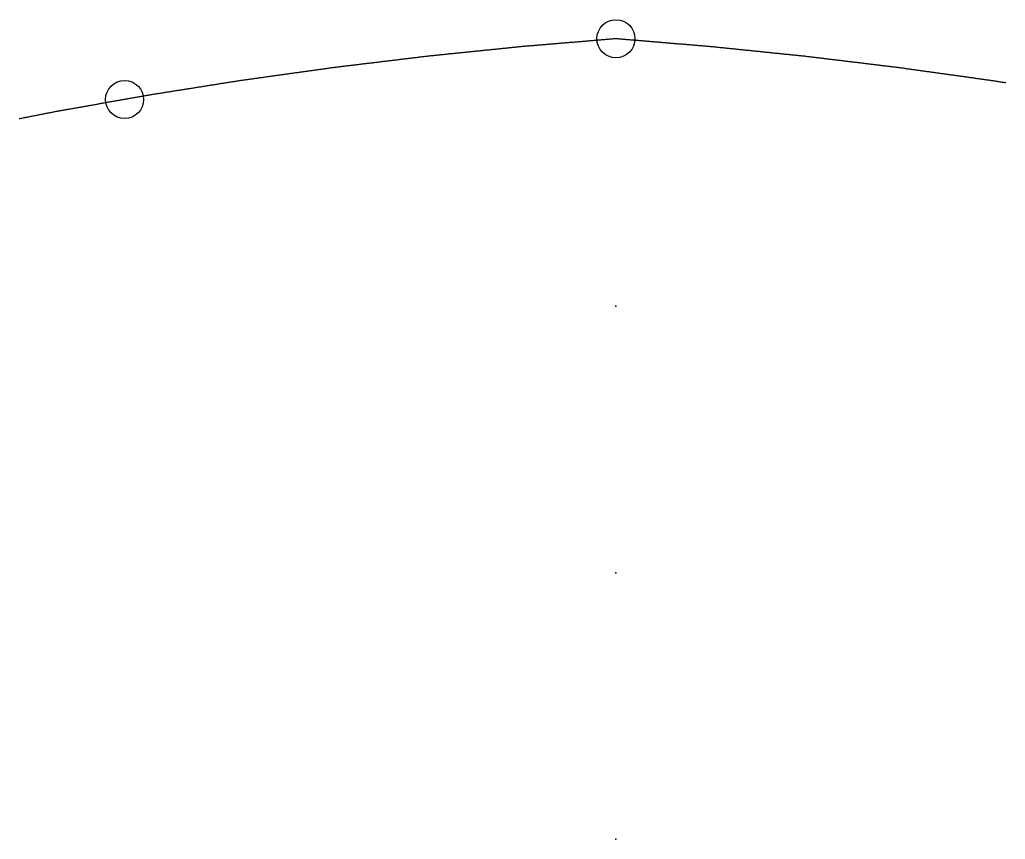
# Model space of a CAD drawing. Extents: x 1 to 322, y 1 to 270.
# Drawn here: x 148.91 to 161.85, y 27.15 to 37.91 of the extents above; entities that cross this region are included whole.
import ezdxf

# ---------------------------------------------------------------- set-up
doc = ezdxf.new("R2010")
doc.units = 0
doc.layers.get('0').update_dxf_attribs({"linetype": 'CONTINUOUS'})
doc.layers.add('DRILLING', color=3, linetype='CONTINUOUS')
doc.layers.add('RIB_INDICATION', color=1, linetype='CONTINUOUS')

# ---------------------------------------------------------------- blocks, each defined once
blk = doc.blocks.new('*U142')
at = {"layer": 'DRILLING'}
blk.add_point((0, 0), dxfattribs=at)
blk = doc.blocks.new('*U143')
at = {"layer": 'DRILLING', "color": 0, "linetype": 'BYBLOCK'}
for p in [(0, 0), (3.5, 0), (7, 0)]:
    blk.add_blockref('*U142', p, dxfattribs=at)

msp = doc.modelspace()

# ---------------------------------------------------------------- linework, layer by layer
msp.add_polyline3d([(161.864, 37.0833, 0), (161.852, 37.0853, 0), (161.839, 37.0873, 0), (161.826, 37.0893, 0), (161.814, 37.0913, 0), (161.801, 37.0933, 0), (161.789, 37.0953, 0), (161.776, 37.0972, 0), (161.763, 37.0992, 0), (161.751, 37.1012, 0), (161.738, 37.1032, 0), (161.726, 37.1052, 0), (161.713, 37.1072, 0), (161.701, 37.1092, 0), (161.688, 37.1112, 0), (161.675, 37.1132, 0), (161.663, 37.1151, 0), (161.65, 37.1168, 0), (161.637, 37.1186, 0), (161.625, 37.1203, 0), (161.612, 37.1221, 0), (161.6, 37.1239, 0), (161.587, 37.1256, 0), (161.574, 37.1274, 0), (161.562, 37.1292, 0), (161.549, 37.1309, 0), (161.536, 37.1327, 0), (161.524, 37.1345, 0), (161.511, 37.1362, 0), (161.498, 37.138, 0), (161.486, 37.1397, 0), (161.473, 37.1415, 0), (161.461, 37.1433, 0), (161.448, 37.145, 0), (161.435, 37.1468, 0), (161.423, 37.1486, 0), (161.41, 37.1503, 0), (161.397, 37.1521, 0), (161.385, 37.1539, 0), (161.372, 37.1556, 0), (161.359, 37.1574, 0), (161.347, 37.1591, 0), (161.334, 37.1609, 0), (161.321, 37.1627, 0), (161.309, 37.1644, 0), (161.296, 37.1662, 0), (161.284, 37.168, 0), (161.271, 37.1697, 0), (161.258, 37.1715, 0), (161.246, 37.1733, 0), (161.233, 37.175, 0), (161.22, 37.1768, 0), (161.208, 37.1785, 0), (161.195, 37.1803, 0), (161.182, 37.1821, 0), (161.17, 37.1838, 0), (161.157, 37.1856, 0), (161.145, 37.1874, 0), (161.132, 37.1891, 0), (161.119, 37.1909, 0), (161.107, 37.1927, 0), (161.094, 37.1944, 0), (161.081, 37.1962, 0), (161.069, 37.1979, 0), (161.056, 37.1997, 0), (161.043, 37.2015, 0), (161.031, 37.2032, 0), (161.018, 37.205, 0), (161.005, 37.2068, 0), (160.993, 37.2085, 0), (160.98, 37.2103, 0), (160.968, 37.2121, 0), (160.955, 37.2138, 0), (160.942, 37.2156, 0), (160.93, 37.2173, 0), (160.917, 37.2191, 0), (160.904, 37.2209, 0), (160.892, 37.2226, 0), (160.879, 37.2244, 0), (160.866, 37.2262, 0), (160.854, 37.2279, 0), (160.841, 37.2297, 0), (160.829, 37.2315, 0), (160.816, 37.2332, 0), (160.803, 37.235, 0), (160.791, 37.2368, 0), (160.778, 37.2385, 0), (160.765, 37.2403, 0), (160.753, 37.242, 0), (160.74, 37.2438, 0), (160.727, 37.2456, 0), (160.715, 37.2473, 0), (160.702, 37.2491, 0), (160.69, 37.2509, 0), (160.677, 37.2526, 0), (160.664, 37.2544, 0), (160.652, 37.2562, 0), (160.639, 37.2579, 0), (160.626, 37.2597, 0), (160.614, 37.2614, 0), (160.601, 37.2632, 0), (160.588, 37.265, 0), (160.576, 37.2667, 0), (160.563, 37.2685, 0), (160.55, 37.2703, 0), (160.538, 37.272, 0), (160.525, 37.2738, 0), (160.513, 37.2756, 0), (160.5, 37.2773, 0), (160.487, 37.2791, 0), (160.475, 37.2808, 0), (160.462, 37.2826, 0), (160.449, 37.2844, 0), (160.437, 37.286, 0), (160.424, 37.2875, 0), (160.411, 37.289, 0), (160.399, 37.2906, 0), (160.386, 37.2921, 0), (160.373, 37.2936, 0), (160.361, 37.2952, 0), (160.348, 37.2967, 0), (160.335, 37.2982, 0), (160.323, 37.2998, 0), (160.31, 37.3013, 0), (160.297, 37.3028, 0), (160.284, 37.3044, 0), (160.272, 37.3059, 0), (160.259, 37.3074, 0), (160.246, 37.309, 0), (160.234, 37.3105, 0), (160.221, 37.312, 0), (160.208, 37.3136, 0), (160.196, 37.3151, 0), (160.183, 37.3166, 0), (160.17, 37.3182, 0), (160.158, 37.3197, 0), (160.145, 37.3212, 0), (160.132, 37.3228, 0), (160.119, 37.3243, 0), (160.107, 37.3258, 0), (160.094, 37.3274, 0), (160.081, 37.3289, 0), (160.069, 37.3304, 0), (160.056, 37.332, 0), (160.043, 37.3335, 0), (160.031, 37.335, 0), (160.018, 37.3366, 0), (160.005, 37.3381, 0), (159.993, 37.3396, 0), (159.98, 37.3412, 0), (159.967, 37.3427, 0), (159.955, 37.3442, 0), (159.942, 37.3458, 0), (159.929, 37.3473, 0), (159.916, 37.3488, 0), (159.904, 37.3504, 0), (159.891, 37.3519, 0), (159.878, 37.3534, 0), (159.866, 37.355, 0), (159.853, 37.3565, 0), (159.84, 37.358, 0), (159.828, 37.3596, 0), (159.815, 37.3611, 0), (159.802, 37.3626, 0), (159.79, 37.3642, 0), (159.777, 37.3657, 0), (159.764, 37.3672, 0), (159.751, 37.3688, 0), (159.739, 37.3703, 0), (159.726, 37.3718, 0), (159.713, 37.3734, 0), (159.701, 37.3749, 0), (159.688, 37.3764, 0), (159.675, 37.378, 0), (159.663, 37.3795, 0), (159.65, 37.381, 0), (159.637, 37.3826, 0), (159.625, 37.3841, 0), (159.612, 37.3856, 0), (159.599, 37.3872, 0), (159.587, 37.3887, 0), (159.574, 37.3902, 0), (159.561, 37.3918, 0), (159.548, 37.3933, 0), (159.536, 37.3948, 0), (159.523, 37.3964, 0), (159.51, 37.3979, 0), (159.498, 37.3994, 0), (159.485, 37.401, 0), (159.472, 37.4025, 0), (159.46, 37.404, 0), (159.447, 37.4056, 0), (159.434, 37.4071, 0), (159.422, 37.4086, 0), (159.409, 37.4102, 0), (159.396, 37.4117, 0), (159.383, 37.4132, 0), (159.371, 37.4148, 0), (159.358, 37.4163, 0), (159.345, 37.4178, 0), (159.333, 37.4194, 0), (159.32, 37.4209, 0), (159.307, 37.4224, 0), (159.295, 37.424, 0), (159.282, 37.4255, 0), (159.269, 37.427, 0), (159.257, 37.4286, 0), (159.244, 37.4301, 0), (159.231, 37.4316, 0), (159.219, 37.4332, 0), (159.206, 37.4345, 0), (159.193, 37.4358, 0), (159.18, 37.4371, 0), (159.168, 37.4384, 0), (159.155, 37.4397, 0), (159.142, 37.4411, 0), (159.129, 37.4424, 0), (159.117, 37.4437, 0), (159.104, 37.445, 0), (159.091, 37.4463, 0), (159.078, 37.4476, 0), (159.066, 37.4489, 0), (159.053, 37.4502, 0), (159.04, 37.4515, 0), (159.027, 37.4528, 0), (159.015, 37.4541, 0), (159.002, 37.4554, 0), (158.989, 37.4567, 0), (158.976, 37.458, 0), (158.964, 37.4593, 0), (158.951, 37.4606, 0), (158.938, 37.4619, 0), (158.926, 37.4632, 0), (158.913, 37.4645, 0), (158.9, 37.4658, 0), (158.887, 37.4671, 0), (158.875, 37.4684, 0), (158.862, 37.4697, 0), (158.849, 37.471, 0), (158.836, 37.4723, 0), (158.824, 37.4736, 0), (158.811, 37.4749, 0), (158.798, 37.4762, 0), (158.785, 37.4775, 0), (158.773, 37.4788, 0), (158.76, 37.4801, 0), (158.747, 37.4814, 0), (158.734, 37.4827, 0), (158.722, 37.484, 0), (158.709, 37.4853, 0), (158.696, 37.4866, 0), (158.683, 37.4879, 0), (158.671, 37.4892, 0), (158.658, 37.4905, 0), (158.645, 37.4919, 0), (158.633, 37.4932, 0), (158.62, 37.4945, 0), (158.607, 37.4958, 0), (158.594, 37.4971, 0), (158.582, 37.4984, 0), (158.569, 37.4997, 0), (158.556, 37.501, 0), (158.543, 37.5023, 0), (158.531, 37.5036, 0), (158.518, 37.5049, 0), (158.505, 37.5062, 0), (158.492, 37.5075, 0), (158.48, 37.5088, 0), (158.467, 37.5101, 0), (158.454, 37.5114, 0), (158.441, 37.5127, 0), (158.429, 37.514, 0), (158.416, 37.5153, 0), (158.403, 37.5166, 0), (158.39, 37.5179, 0), (158.378, 37.5192, 0), (158.365, 37.5205, 0), (158.352, 37.5218, 0), (158.339, 37.5231, 0), (158.327, 37.5244, 0), (158.314, 37.5257, 0), (158.301, 37.527, 0), (158.289, 37.5283, 0), (158.276, 37.5296, 0), (158.263, 37.5309, 0), (158.25, 37.5322, 0), (158.238, 37.5335, 0), (158.225, 37.5348, 0), (158.212, 37.5361, 0), (158.199, 37.5374, 0), (158.187, 37.5387, 0), (158.174, 37.54, 0), (158.161, 37.5413, 0), (158.148, 37.5427, 0), (158.136, 37.544, 0), (158.123, 37.5453, 0), (158.11, 37.5466, 0), (158.097, 37.5479, 0), (158.085, 37.5492, 0), (158.072, 37.5505, 0), (158.059, 37.5518, 0), (158.046, 37.5531, 0), (158.034, 37.5544, 0), (158.021, 37.5557, 0), (158.008, 37.557, 0), (157.996, 37.5583, 0), (157.983, 37.5596, 0), (157.97, 37.5607, 0), (157.957, 37.5618, 0), (157.944, 37.5629, 0), (157.932, 37.5639, 0), (157.919, 37.565, 0), (157.906, 37.5661, 0), (157.893, 37.5671, 0), (157.88, 37.5682, 0), (157.868, 37.5693, 0), (157.855, 37.5704, 0), (157.842, 37.5714, 0), (157.829, 37.5725, 0), (157.817, 37.5736, 0), (157.804, 37.5747, 0), (157.791, 37.5757, 0), (157.778, 37.5768, 0), (157.765, 37.5779, 0), (157.753, 37.5789, 0), (157.74, 37.58, 0), (157.727, 37.5811, 0), (157.714, 37.5822, 0), (157.701, 37.5832, 0), (157.689, 37.5843, 0), (157.676, 37.5854, 0), (157.663, 37.5864, 0), (157.65, 37.5875, 0), (157.637, 37.5886, 0), (157.625, 37.5897, 0), (157.612, 37.5907, 0), (157.599, 37.5918, 0), (157.586, 37.5929, 0), (157.574, 37.5939, 0), (157.561, 37.595, 0), (157.548, 37.5961, 0), (157.535, 37.5972, 0), (157.522, 37.5982, 0), (157.51, 37.5993, 0), (157.497, 37.6004, 0), (157.484, 37.6015, 0), (157.471, 37.6025, 0), (157.458, 37.6036, 0), (157.446, 37.6047, 0), (157.433, 37.6057, 0), (157.42, 37.6068, 0), (157.407, 37.6079, 0), (157.394, 37.609, 0), (157.382, 37.61, 0), (157.369, 37.6111, 0), (157.356, 37.6122, 0), (157.343, 37.6132, 0), (157.33, 37.6143, 0), (157.318, 37.6154, 0), (157.305, 37.6165, 0), (157.292, 37.6175, 0), (157.279, 37.6186, 0), (157.267, 37.6197, 0), (157.254, 37.6207, 0), (157.241, 37.6218, 0), (157.228, 37.6229, 0), (157.215, 37.624, 0), (157.203, 37.625, 0), (157.19, 37.6261, 0), (157.177, 37.6272, 0), (157.164, 37.6282, 0), (157.151, 37.6293, 0), (157.139, 37.6304, 0), (157.126, 37.6315, 0), (157.113, 37.6325, 0), (157.1, 37.6336, 0), (157.087, 37.6347, 0), (157.075, 37.6358, 0), (157.062, 37.6368, 0), (157.049, 37.6379, 0), (157.036, 37.639, 0), (157.024, 37.64, 0), (157.011, 37.6411, 0), (156.998, 37.6422, 0), (156.985, 37.6433, 0), (156.972, 37.6443, 0), (156.96, 37.6454, 0), (156.947, 37.6465, 0), (156.934, 37.6475, 0), (156.921, 37.6486, 0), (156.908, 37.6497, 0), (156.896, 37.6508, 0), (156.883, 37.6518, 0), (156.87, 37.6529, 0), (156.857, 37.654, 0), (156.844, 37.655, 0), (156.832, 37.6561, 0), (156.819, 37.6572, 0), (156.806, 37.6583, 0), (156.793, 37.6593, 0), (156.781, 37.6604, 0), (156.768, 37.6615, 0), (156.755, 37.6626, 0), (156.742, 37.6636, 0), (156.729, 37.663, 0), (156.717, 37.662, 0), (156.704, 37.6609, 0), (156.691, 37.6598, 0), (156.678, 37.6587, 0), (156.665, 37.6577, 0), (156.653, 37.6566, 0), (156.64, 37.6555, 0), (156.627, 37.6544, 0), (156.614, 37.6534, 0), (156.601, 37.6523, 0), (156.589, 37.6512, 0), (156.576, 37.6502, 0), (156.563, 37.6491, 0), (156.55, 37.648, 0), (156.538, 37.6469, 0), (156.525, 37.6459, 0), (156.512, 37.6448, 0), (156.499, 37.6437, 0), (156.486, 37.6427, 0), (156.474, 37.6416, 0), (156.461, 37.6405, 0), (156.448, 37.6394, 0), (156.435, 37.6384, 0), (156.422, 37.6373, 0), (156.41, 37.6362, 0), (156.397, 37.6352, 0), (156.384, 37.6341, 0), (156.371, 37.633, 0), (156.358, 37.6319, 0), (156.346, 37.6309, 0), (156.333, 37.6298, 0), (156.32, 37.6287, 0), (156.307, 37.6276, 0), (156.294, 37.6266, 0), (156.282, 37.6255, 0), (156.269, 37.6244, 0), (156.256, 37.6234, 0), (156.243, 37.6223, 0), (156.231, 37.6212, 0), (156.218, 37.6201, 0), (156.205, 37.6191, 0), (156.192, 37.618, 0), (156.179, 37.6169, 0), (156.167, 37.6159, 0), (156.154, 37.6148, 0), (156.141, 37.6137, 0), (156.128, 37.6126, 0), (156.115, 37.6116, 0), (156.103, 37.6105, 0), (156.09, 37.6094, 0), (156.077, 37.6084, 0), (156.064, 37.6073, 0), (156.051, 37.6062, 0), (156.039, 37.6051, 0), (156.026, 37.6041, 0), (156.013, 37.603, 0), (156, 37.6019, 0), (155.988, 37.6008, 0), (155.975, 37.5998, 0), (155.962, 37.5987, 0), (155.949, 37.5976, 0), (155.936, 37.5966, 0), (155.924, 37.5955, 0), (155.911, 37.5944, 0), (155.898, 37.5933, 0), (155.885, 37.5923, 0), (155.872, 37.5912, 0), (155.86, 37.5901, 0), (155.847, 37.5891, 0), (155.834, 37.588, 0), (155.821, 37.5869, 0), (155.808, 37.5858, 0), (155.796, 37.5848, 0), (155.783, 37.5837, 0), (155.77, 37.5826, 0), (155.757, 37.5816, 0), (155.745, 37.5805, 0), (155.732, 37.5794, 0), (155.719, 37.5783, 0), (155.706, 37.5773, 0), (155.693, 37.5762, 0), (155.681, 37.5751, 0), (155.668, 37.5741, 0), (155.655, 37.573, 0), (155.642, 37.5719, 0), (155.629, 37.5708, 0), (155.617, 37.5698, 0), (155.604, 37.5687, 0), (155.591, 37.5676, 0), (155.578, 37.5665, 0), (155.565, 37.5655, 0), (155.553, 37.5644, 0), (155.54, 37.5633, 0), (155.527, 37.5623, 0), (155.514, 37.5612, 0), (155.501, 37.5601, 0), (155.489, 37.5589, 0), (155.476, 37.5576, 0), (155.463, 37.5562, 0), (155.451, 37.5549, 0), (155.438, 37.5536, 0), (155.425, 37.5523, 0), (155.412, 37.551, 0), (155.4, 37.5497, 0), (155.387, 37.5484, 0), (155.374, 37.5471, 0), (155.361, 37.5458, 0), (155.349, 37.5445, 0), (155.336, 37.5432, 0), (155.323, 37.5419, 0), (155.31, 37.5406, 0), (155.298, 37.5393, 0), (155.285, 37.538, 0), (155.272, 37.5367, 0), (155.259, 37.5354, 0), (155.247, 37.5341, 0), (155.234, 37.5328, 0), (155.221, 37.5315, 0), (155.208, 37.5302, 0), (155.196, 37.5289, 0), (155.183, 37.5276, 0), (155.17, 37.5263, 0), (155.158, 37.525, 0), (155.145, 37.5237, 0), (155.132, 37.5224, 0), (155.119, 37.5211, 0), (155.107, 37.5198, 0), (155.094, 37.5185, 0), (155.081, 37.5172, 0), (155.068, 37.5159, 0), (155.056, 37.5146, 0), (155.043, 37.5133, 0), (155.03, 37.512, 0), (155.017, 37.5107, 0), (155.005, 37.5094, 0), (154.992, 37.5081, 0), (154.979, 37.5068, 0), (154.966, 37.5054, 0), (154.954, 37.5041, 0), (154.941, 37.5028, 0), (154.928, 37.5015, 0), (154.915, 37.5002, 0), (154.903, 37.4989, 0), (154.89, 37.4976, 0), (154.877, 37.4963, 0), (154.864, 37.495, 0), (154.852, 37.4937, 0), (154.839, 37.4924, 0), (154.826, 37.4911, 0), (154.814, 37.4898, 0), (154.801, 37.4885, 0), (154.788, 37.4872, 0), (154.775, 37.4859, 0), (154.763, 37.4846, 0), (154.75, 37.4833, 0), (154.737, 37.482, 0), (154.724, 37.4807, 0), (154.712, 37.4794, 0), (154.699, 37.4781, 0), (154.686, 37.4768, 0), (154.673, 37.4755, 0), (154.661, 37.4742, 0), (154.648, 37.4729, 0), (154.635, 37.4716, 0), (154.622, 37.4703, 0), (154.61, 37.469, 0), (154.597, 37.4677, 0), (154.584, 37.4664, 0), (154.571, 37.4651, 0), (154.559, 37.4638, 0), (154.546, 37.4625, 0), (154.533, 37.4612, 0), (154.521, 37.4599, 0), (154.508, 37.4586, 0), (154.495, 37.4573, 0), (154.482, 37.456, 0), (154.47, 37.4546, 0), (154.457, 37.4533, 0), (154.444, 37.452, 0), (154.431, 37.4507, 0), (154.419, 37.4494, 0), (154.406, 37.4481, 0), (154.393, 37.4468, 0), (154.38, 37.4455, 0), (154.368, 37.4442, 0), (154.355, 37.4429, 0), (154.342, 37.4416, 0), (154.329, 37.4403, 0), (154.317, 37.439, 0), (154.304, 37.4377, 0), (154.291, 37.4364, 0), (154.278, 37.4351, 0), (154.266, 37.4338, 0), (154.253, 37.4323, 0), (154.24, 37.4308, 0), (154.228, 37.4292, 0), (154.215, 37.4277, 0), (154.202, 37.4262, 0), (154.19, 37.4246, 0), (154.177, 37.4231, 0), (154.164, 37.4216, 0), (154.152, 37.42, 0), (154.139, 37.4185, 0), (154.126, 37.417, 0), (154.113, 37.4154, 0), (154.101, 37.4139, 0), (154.088, 37.4124, 0), (154.075, 37.4108, 0), (154.063, 37.4093, 0), (154.05, 37.4078, 0), (154.037, 37.4062, 0), (154.025, 37.4047, 0), (154.012, 37.4032, 0), (153.999, 37.4016, 0), (153.987, 37.4001, 0), (153.974, 37.3986, 0), (153.961, 37.397, 0), (153.948, 37.3955, 0), (153.936, 37.394, 0), (153.923, 37.3924, 0), (153.91, 37.3909, 0), (153.898, 37.3894, 0), (153.885, 37.3878, 0), (153.872, 37.3863, 0), (153.86, 37.3848, 0), (153.847, 37.3832, 0), (153.834, 37.3817, 0), (153.822, 37.3802, 0), (153.809, 37.3786, 0), (153.796, 37.3771, 0), (153.784, 37.3756, 0), (153.771, 37.374, 0), (153.758, 37.3725, 0), (153.745, 37.371, 0), (153.733, 37.3694, 0), (153.72, 37.3679, 0), (153.707, 37.3664, 0), (153.695, 37.3648, 0), (153.682, 37.3633, 0), (153.669, 37.3618, 0), (153.657, 37.3602, 0), (153.644, 37.3587, 0), (153.631, 37.3572, 0), (153.619, 37.3556, 0), (153.606, 37.3541, 0), (153.593, 37.3526, 0), (153.58, 37.351, 0), (153.568, 37.3495, 0), (153.555, 37.348, 0), (153.542, 37.3464, 0), (153.53, 37.3449, 0), (153.517, 37.3434, 0), (153.504, 37.3419, 0), (153.492, 37.3403, 0), (153.479, 37.3388, 0), (153.466, 37.3373, 0), (153.454, 37.3357, 0), (153.441, 37.3342, 0), (153.428, 37.3327, 0), (153.416, 37.3311, 0), (153.403, 37.3296, 0), (153.39, 37.3281, 0), (153.377, 37.3265, 0), (153.365, 37.325, 0), (153.352, 37.3235, 0), (153.339, 37.3219, 0), (153.327, 37.3204, 0), (153.314, 37.3189, 0), (153.301, 37.3173, 0), (153.289, 37.3158, 0), (153.276, 37.3143, 0), (153.263, 37.3127, 0), (153.251, 37.3112, 0), (153.238, 37.3097, 0), (153.225, 37.3081, 0), (153.212, 37.3066, 0), (153.2, 37.3051, 0), (153.187, 37.3035, 0), (153.174, 37.302, 0), (153.162, 37.3005, 0), (153.149, 37.2989, 0), (153.136, 37.2974, 0), (153.124, 37.2959, 0), (153.111, 37.2943, 0), (153.098, 37.2928, 0), (153.086, 37.2913, 0), (153.073, 37.2897, 0), (153.06, 37.2882, 0), (153.048, 37.2867, 0), (153.035, 37.2851, 0), (153.022, 37.2834, 0), (153.01, 37.2816, 0), (152.997, 37.2799, 0), (152.984, 37.2781, 0), (152.972, 37.2763, 0), (152.959, 37.2746, 0), (152.946, 37.2728, 0), (152.934, 37.271, 0), (152.921, 37.2693, 0), (152.908, 37.2675, 0), (152.896, 37.2657, 0), (152.883, 37.264, 0), (152.871, 37.2622, 0), (152.858, 37.2605, 0), (152.845, 37.2587, 0), (152.833, 37.2569, 0), (152.82, 37.2552, 0), (152.807, 37.2534, 0), (152.795, 37.2516, 0), (152.782, 37.2499, 0), (152.769, 37.2481, 0), (152.757, 37.2463, 0), (152.744, 37.2446, 0), (152.732, 37.2428, 0), (152.719, 37.2411, 0), (152.706, 37.2393, 0), (152.694, 37.2375, 0), (152.681, 37.2358, 0), (152.668, 37.234, 0), (152.656, 37.2322, 0), (152.643, 37.2305, 0), (152.63, 37.2287, 0), (152.618, 37.2269, 0), (152.605, 37.2252, 0), (152.592, 37.2234, 0), (152.58, 37.2217, 0), (152.567, 37.2199, 0), (152.555, 37.2181, 0), (152.542, 37.2164, 0), (152.529, 37.2146, 0), (152.517, 37.2128, 0), (152.504, 37.2111, 0), (152.491, 37.2093, 0), (152.479, 37.2075, 0), (152.466, 37.2058, 0), (152.453, 37.204, 0), (152.441, 37.2023, 0), (152.428, 37.2005, 0), (152.416, 37.1987, 0), (152.403, 37.197, 0), (152.39, 37.1952, 0), (152.378, 37.1934, 0), (152.365, 37.1917, 0), (152.352, 37.1899, 0), (152.34, 37.1881, 0), (152.327, 37.1864, 0), (152.314, 37.1846, 0), (152.302, 37.1828, 0), (152.289, 37.1811, 0), (152.277, 37.1793, 0), (152.264, 37.1776, 0), (152.251, 37.1758, 0), (152.239, 37.174, 0), (152.226, 37.1723, 0), (152.213, 37.1705, 0), (152.201, 37.1687, 0), (152.188, 37.167, 0), (152.175, 37.1652, 0), (152.163, 37.1634, 0), (152.15, 37.1617, 0), (152.137, 37.1599, 0), (152.125, 37.1582, 0), (152.112, 37.1564, 0), (152.1, 37.1546, 0), (152.087, 37.1529, 0), (152.074, 37.1511, 0), (152.062, 37.1493, 0), (152.049, 37.1476, 0), (152.036, 37.1458, 0), (152.024, 37.144, 0), (152.011, 37.1423, 0), (151.998, 37.1405, 0), (151.986, 37.1388, 0), (151.973, 37.137, 0), (151.961, 37.1352, 0), (151.948, 37.1335, 0), (151.935, 37.1317, 0), (151.923, 37.1299, 0), (151.91, 37.1282, 0), (151.897, 37.1264, 0), (151.885, 37.1246, 0), (151.872, 37.1229, 0), (151.859, 37.1211, 0), (151.847, 37.1194, 0), (151.834, 37.1176, 0), (151.821, 37.1158, 0), (151.809, 37.1141, 0), (151.796, 37.1121, 0), (151.784, 37.1101, 0), (151.771, 37.1081, 0), (151.758, 37.1061, 0), (151.746, 37.1041, 0), (151.733, 37.1021, 0), (151.721, 37.1001, 0), (151.708, 37.0981, 0), (151.696, 37.0961, 0), (151.683, 37.0941, 0), (151.67, 37.0921, 0), (151.658, 37.0901, 0), (151.645, 37.0882, 0), (151.633, 37.0862, 0), (151.62, 37.0842, 0), (151.607, 37.0822, 0), (151.595, 37.0802, 0), (151.582, 37.0782, 0), (151.57, 37.0762, 0), (151.557, 37.0742, 0), (151.544, 37.0722, 0), (151.532, 37.0702, 0), (151.519, 37.0682, 0), (151.507, 37.0662, 0), (151.494, 37.0642, 0), (151.482, 37.0622, 0), (151.469, 37.0602, 0), (151.456, 37.0582, 0), (151.444, 37.0562, 0), (151.431, 37.0542, 0), (151.419, 37.0523, 0), (151.406, 37.0503, 0), (151.393, 37.0483, 0), (151.381, 37.0463, 0), (151.368, 37.0443, 0), (151.356, 37.0423, 0), (151.343, 37.0403, 0), (151.33, 37.0383, 0), (151.318, 37.0363, 0), (151.305, 37.0343, 0), (151.293, 37.0323, 0), (151.28, 37.0303, 0), (151.268, 37.0283, 0), (151.255, 37.0263, 0), (151.242, 37.0243, 0), (151.23, 37.0223, 0), (151.217, 37.0203, 0), (151.205, 37.0183, 0), (151.192, 37.0164, 0), (151.179, 37.0144, 0), (151.167, 37.0124, 0), (151.154, 37.0104, 0), (151.142, 37.0084, 0), (151.129, 37.0064, 0), (151.116, 37.0044, 0), (151.104, 37.0024, 0), (151.091, 37.0004, 0), (151.079, 36.9984, 0), (151.066, 36.9964, 0), (151.054, 36.9944, 0), (151.041, 36.9924, 0), (151.028, 36.9904, 0), (151.016, 36.9884, 0), (151.003, 36.9864, 0), (150.991, 36.9844, 0), (150.978, 36.9824, 0), (150.965, 36.9805, 0), (150.953, 36.9785, 0), (150.94, 36.9765, 0), (150.928, 36.9745, 0), (150.915, 36.9725, 0), (150.902, 36.9705, 0), (150.89, 36.9685, 0), (150.877, 36.9665, 0), (150.865, 36.9645, 0), (150.852, 36.9625, 0), (150.84, 36.9605, 0), (150.827, 36.9585, 0), (150.814, 36.9565, 0), (150.802, 36.9545, 0), (150.789, 36.9525, 0), (150.777, 36.9505, 0), (150.764, 36.9485, 0), (150.751, 36.9465, 0), (150.739, 36.9446, 0), (150.726, 36.9426, 0), (150.714, 36.9406, 0), (150.701, 36.9386, 0), (150.688, 36.9366, 0), (150.676, 36.9346, 0), (150.663, 36.9326, 0), (150.651, 36.9306, 0), (150.638, 36.9286, 0), (150.626, 36.9266, 0), (150.613, 36.9246, 0), (150.6, 36.9226, 0), (150.588, 36.9206, 0), (150.575, 36.9184, 0), (150.563, 36.9162, 0), (150.55, 36.914, 0), (150.538, 36.9117, 0), (150.525, 36.9095, 0), (150.513, 36.9073, 0), (150.5, 36.9051, 0), (150.487, 36.9028, 0), (150.475, 36.9006, 0), (150.462, 36.8984, 0), (150.45, 36.8962, 0), (150.437, 36.8939, 0), (150.425, 36.8917, 0), (150.412, 36.8895, 0), (150.4, 36.8873, 0), (150.387, 36.885, 0), (150.375, 36.8828, 0), (150.362, 36.8806, 0), (150.35, 36.8784, 0), (150.337, 36.8761, 0), (150.324, 36.8739, 0), (150.312, 36.8717, 0), (150.299, 36.8695, 0), (150.287, 36.8672, 0), (150.274, 36.865, 0), (150.262, 36.8628, 0), (150.249, 36.8606, 0), (150.237, 36.8583, 0), (150.224, 36.8561, 0), (150.212, 36.8539, 0), (150.199, 36.8517, 0), (150.187, 36.8494, 0), (150.174, 36.8472, 0), (150.161, 36.845, 0), (150.149, 36.8428, 0), (150.136, 36.8405, 0), (150.124, 36.8383, 0), (150.111, 36.8361, 0), (150.099, 36.8339, 0), (150.086, 36.8316, 0), (150.074, 36.8294, 0), (150.061, 36.8272, 0), (150.049, 36.825, 0), (150.036, 36.8227, 0), (150.024, 36.8205, 0), (150.011, 36.8183, 0), (149.998, 36.8161, 0), (149.986, 36.8138, 0), (149.973, 36.8116, 0), (149.961, 36.8094, 0), (149.948, 36.8072, 0), (149.936, 36.8049, 0), (149.923, 36.8027, 0), (149.911, 36.8005, 0), (149.898, 36.7983, 0), (149.886, 36.796, 0), (149.873, 36.7938, 0), (149.861, 36.7916, 0), (149.848, 36.7894, 0), (149.835, 36.7871, 0), (149.823, 36.7849, 0), (149.81, 36.7827, 0), (149.798, 36.7805, 0), (149.785, 36.7782, 0), (149.773, 36.776, 0), (149.76, 36.7738, 0), (149.748, 36.7716, 0), (149.735, 36.7693, 0), (149.723, 36.7671, 0), (149.71, 36.7649, 0), (149.698, 36.7627, 0), (149.685, 36.7604, 0), (149.672, 36.7582, 0), (149.66, 36.756, 0), (149.647, 36.7538, 0), (149.635, 36.7515, 0), (149.622, 36.7493, 0), (149.61, 36.7471, 0), (149.597, 36.7449, 0), (149.585, 36.7426, 0), (149.572, 36.7404, 0), (149.56, 36.7382, 0), (149.547, 36.736, 0), (149.535, 36.7337, 0), (149.522, 36.7315, 0), (149.509, 36.7293, 0), (149.497, 36.7271, 0), (149.484, 36.7248, 0), (149.472, 36.7226, 0), (149.459, 36.7204, 0), (149.447, 36.7182, 0), (149.434, 36.7159, 0), (149.422, 36.7137, 0), (149.409, 36.7115, 0), (149.397, 36.7093, 0), (149.384, 36.707, 0), (149.372, 36.7048, 0), (149.359, 36.7023, 0), (149.347, 36.6999, 0), (149.334, 36.6974, 0), (149.322, 36.695, 0), (149.309, 36.6925, 0), (149.297, 36.6901, 0), (149.284, 36.6876, 0), (149.272, 36.6852, 0), (149.259, 36.6827, 0), (149.247, 36.6802, 0), (149.234, 36.6778, 0), (149.222, 36.6753, 0), (149.209, 36.6729, 0), (149.197, 36.6704, 0), (149.184, 36.668, 0), (149.172, 36.6655, 0), (149.159, 36.6631, 0), (149.147, 36.6606, 0), (149.134, 36.6581, 0), (149.122, 36.6557, 0), (149.109, 36.6532, 0), (149.097, 36.6508, 0), (149.084, 36.6483, 0), (149.072, 36.6459, 0), (149.059, 36.6434, 0), (149.047, 36.641, 0), (149.034, 36.6385, 0), (149.022, 36.636, 0), (149.009, 36.6336, 0), (148.997, 36.6311, 0), (148.984, 36.6287, 0), (148.972, 36.6262, 0), (148.959, 36.6238, 0), (148.947, 36.6213, 0), (148.934, 36.6189, 0), (148.922, 36.6164, 0), (148.909, 36.6139, 0), (148.897, 36.6115, 0)])
at = {"layer": 'RIB_INDICATION'}
for centre in [(156.73934, 37.66386), (150.28379, 36.86669)]:
    msp.add_circle(centre, 0.25, dxfattribs=at)

# ---------------------------------------------------------------- block references
at = {"layer": 'DRILLING', "xscale": -1, "rotation": 90}
msp.add_blockref('*U143', (156.73934, 34.15159), dxfattribs=at)

doc.saveas('drawing.dxf')
